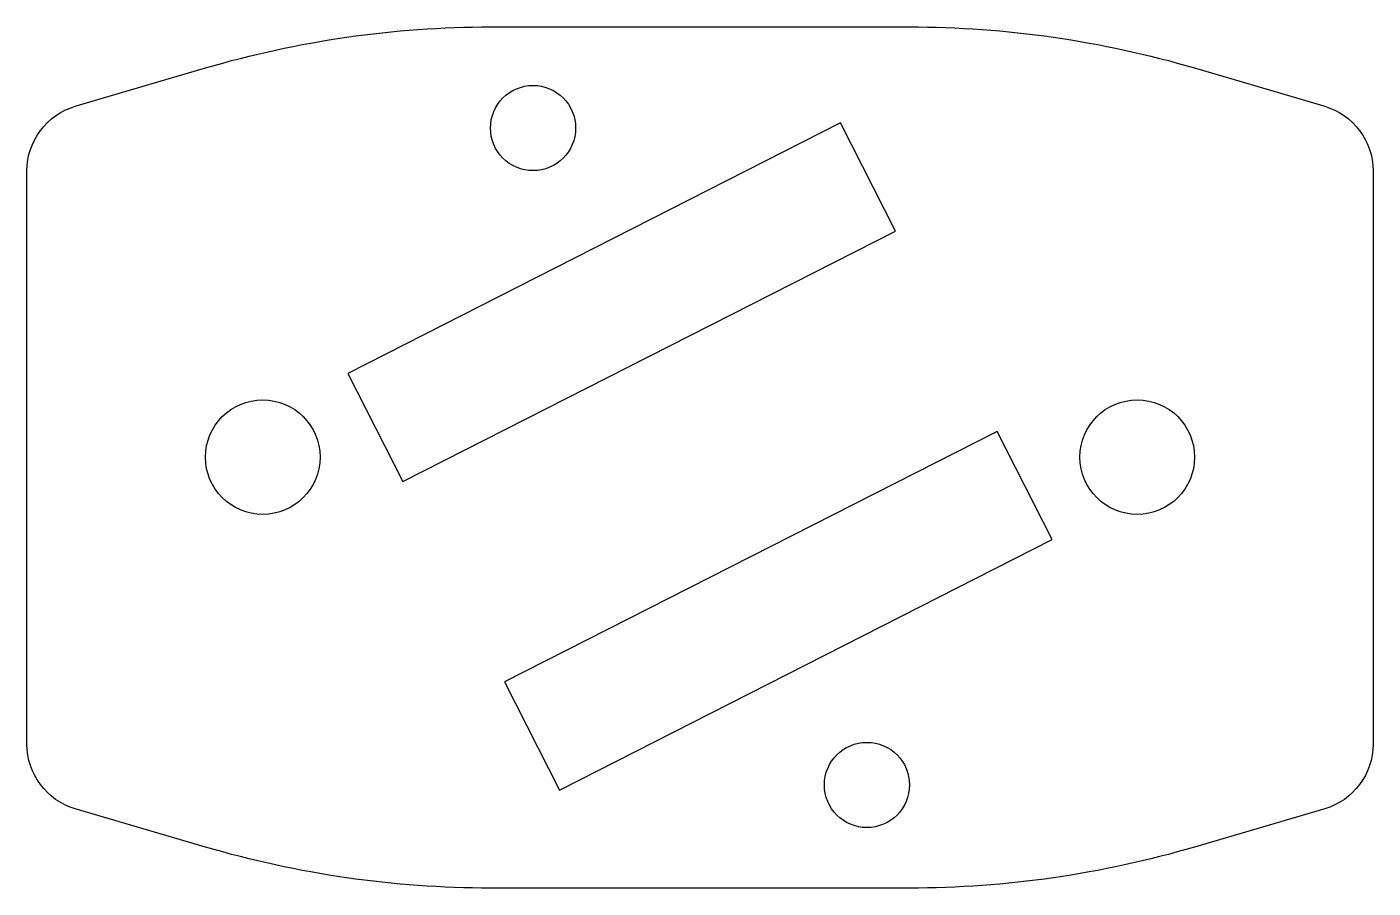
# Model space of a CAD drawing. Header units: millimetres. Extents: x 117.8 to 157.7, y 75.2 to 100.7.
import ezdxf

# ---------------------------------------------------------------- set-up
doc = ezdxf.new("R2010")
doc.units = ezdxf.units.MM
doc.layers.get('0').update_dxf_attribs({"linetype": 'CONTINUOUS'})

msp = doc.modelspace()

# ---------------------------------------------------------------- linework, layer by layer
msp.add_lwpolyline([(117.791, 79.447), (117.791, 96.454, -0.332779), (119.227, 98.372), (123.091, 99.508, -0.07157), (131.549, 100.725), (143.988, 100.725, -0.07157), (152.445, 99.508), (156.309, 98.372, -0.332779), (157.746, 96.454), (157.746, 79.447, -0.332779), (156.309, 77.528), (152.445, 76.393, -0.07157), (143.988, 75.176), (131.549, 75.176, -0.07157), (123.091, 76.393), (119.227, 77.528, -0.332779)], format="xyb", close=True)
for points in [[(128.949, 87.234), (143.567, 94.667), (141.936, 97.876), (127.317, 90.443)], [(146.588, 88.726), (131.969, 81.293), (133.601, 78.084), (148.22, 85.517)]]:
    msp.add_lwpolyline(points, close=True)
for centre, radius in [((132.813, 97.725), 1.264), ((124.791, 87.961), 1.7), ((150.746, 87.961), 1.7), ((142.723, 78.235), 1.264)]:
    msp.add_circle(centre, radius)

doc.saveas('drawing.dxf')
